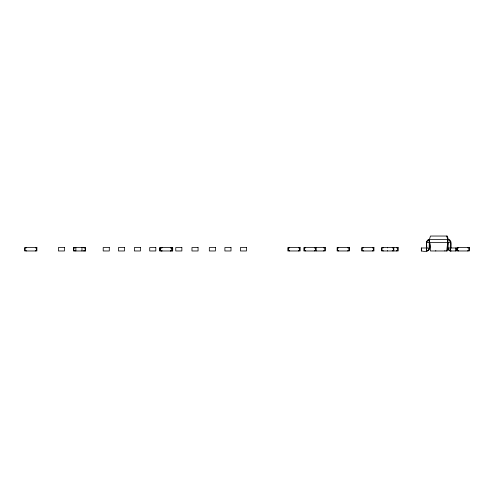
<?xml version="1.0" encoding="UTF-8"?>
<svg xmlns="http://www.w3.org/2000/svg" width="494" height="494" viewBox="0 0 494 494"><rect width="100%" height="100%" fill="white"/><g stroke="black" fill="none" stroke-linecap="round" stroke-linejoin="round"><path stroke-width="0.74" d="M426.526 247.969L426.581 247.871C426.723 245.32 425.353 239.775 429.434 239.485M428.415 250.063L429.175 248.254L429.292 242.474L447.811 242.585C448.225 245.129 446.514 249.736 449.96 250.866M429.836 243.295C431.361 250.075 427.903 252.465 421.333 250.971L421.333 247.982L427.094 247.982M446.693 250.971L448.052 239.541M450.213 250.921L450.411 242.202L449.083 239.905M448.33 242.474L447.311 250.971L430.441 250.971L429.422 239.485L430.447 236.039L447.311 236.039L448.33 239.485C452.313 239.923 450.88 245.32 451.071 247.871L451.176 247.982M428.002 240.393L429.601 239.541M428.526 250.063L427.187 250.866M428.724 239.59C425.427 240.887 427.106 245.302 426.693 247.871L426.476 250.971L427.958 250.557M447.811 242.585L450.411 242.202M447.854 248.254L450.454 247.871M74.921 247.926L73.779 247.926L73.779 250.588L74.921 250.588L74.903 250.971M84.054 247.926L84.054 247.543L84.036 247.926L85.196 247.926L85.196 250.588L84.054 250.588L84.036 250.971L84.054 250.588M314.61 247.926L314.61 247.543L314.579 247.926L315.722 247.926L315.722 250.588L314.579 250.588L314.579 250.971L314.61 250.588M85.573 250.971L73.378 250.971L73.402 247.543L85.573 247.543L85.555 250.971M448.533 239.59L429.323 239.485L429.323 242.474L428.977 239.541M426.625 242.202L429.218 242.585M451.176 250.971L449.231 250.063M449.843 250.866L450.664 250.971M426.581 247.871L429.175 248.254M448.422 239.59L449.762 240.393M449.293 250.557L448.015 248.673L447.959 246.839M446.693 236.039L447.712 239.485L447.712 242.474M426.476 247.982L426.816 250.921M467.781 247.543L467.781 247.926L468.917 247.926L468.917 250.588L467.781 250.588L467.781 250.971M458.648 247.543L458.648 247.926L457.506 247.926L457.506 250.588L458.648 250.588L458.648 250.971M455.703 247.982L455.703 250.971M447.607 239.485L447.607 242.474M444.921 250.588L444.921 250.971M435.788 250.588L435.788 250.971M421.444 247.982L421.444 250.971M396.614 247.543L396.614 247.926L397.75 247.926L397.75 250.588L396.614 250.588L396.614 250.971M393.811 247.543L393.811 250.971M392.292 247.543L392.292 247.926L393.434 247.926L393.434 250.588L392.292 250.588L392.292 250.971M387.481 247.543L387.481 247.926M387.481 250.588L387.481 250.971M383.159 247.543L383.159 247.926L382.016 247.926L382.016 250.588L383.159 250.588L383.159 250.971M372.414 247.543L372.414 247.926L373.557 247.926L373.557 250.588L372.414 250.588L372.414 250.971M363.281 247.543L363.281 247.926L362.139 247.926L362.139 250.588L363.281 250.588L363.281 250.971M347.795 247.543L347.795 247.926L348.937 247.926L348.937 250.588L347.795 250.588L347.795 250.971M338.668 247.543L338.668 247.926L337.526 247.926L337.526 250.588L338.668 250.588L338.668 250.971M323.743 247.543L323.743 247.926L324.879 247.926L324.879 250.588L323.743 250.588L323.743 250.971M316.098 247.543L316.098 250.971M305.446 247.543L305.446 247.926L304.304 247.926L304.304 250.588L305.446 250.588L305.446 250.971M298.561 247.543L298.561 247.926L299.704 247.926L299.704 250.588L298.561 250.588L298.561 250.971M289.435 247.543L289.435 247.926L288.292 247.926L288.292 250.588L289.435 250.588L289.435 250.971M172.313 247.926L172.313 250.588M172.208 247.543L172.208 250.971M171.171 247.543L171.171 247.926M171.171 250.588L171.171 250.971M170.689 247.543L170.689 247.926L171.826 247.926L171.826 250.588L170.689 250.588L170.689 250.971M170.492 247.543L170.492 247.926M170.492 250.588L170.492 250.971M162.044 247.543L162.044 247.926M162.044 250.588L162.044 250.971M161.557 247.543L161.557 247.926L160.414 247.926L160.414 250.588L161.557 250.588L161.557 250.971M161.359 247.543L161.359 247.926M161.359 250.588L161.359 250.971M160.223 247.926L160.223 250.588M160.037 247.543L160.037 250.971M81.961 247.543L81.961 250.971M75.872 247.543L75.872 250.971M74.921 247.543L74.903 247.926M35.352 247.543L35.352 247.926L36.494 247.926L36.494 250.588L35.352 250.588L35.352 250.971M26.219 247.543L26.219 247.926L25.083 247.926L25.083 250.588L26.219 250.588L26.219 250.971M36.877 247.543L24.7 247.543L24.7 250.971L36.877 250.971L36.877 247.543M64.486 247.543L58.397 247.543L58.397 250.971L64.486 250.971L64.486 247.543M109.291 247.543L103.203 247.543L103.203 250.971L109.291 250.971L109.291 247.543M124.531 247.543L118.449 247.543L118.449 250.971L124.531 250.971L124.531 247.543M140.463 247.543L134.38 247.543L134.38 250.971L140.463 250.971L140.463 247.543M155.808 247.543L149.719 247.543L149.719 250.971L155.808 250.971L155.808 247.543M172.696 247.543L159.84 247.543L159.84 250.971L172.696 250.971L172.696 247.543M181.854 247.543L175.765 247.543L175.765 250.971L181.854 250.971L181.854 247.543M198.063 247.543L191.975 247.543L191.975 250.971L198.063 250.971L198.063 247.543M215.415 247.543L209.326 247.543L209.326 250.971L215.415 250.971L215.415 247.543M230.988 247.543L224.9 247.543L224.9 250.971L230.988 250.971L230.988 247.543M246.481 247.543L240.399 247.543L240.399 250.971L246.481 250.971L246.481 247.543M300.086 247.543L287.909 247.543L287.909 250.971L300.086 250.971L300.086 247.543M325.262 247.543L303.927 247.543L303.927 250.971L325.262 250.971L325.262 247.543M349.32 247.543L337.143 247.543L337.143 250.971L349.32 250.971L349.32 247.543M373.933 247.543L361.762 247.543L361.762 250.971L373.933 250.971L373.933 247.543M398.133 247.543L381.64 247.543L381.64 250.971L398.133 250.971L398.133 247.543M469.3 247.543L457.123 247.543L457.123 250.971L469.3 250.971L469.3 247.543M456.32 247.982L450.553 247.982L450.553 250.971L456.32 250.971L456.32 247.982"/></g></svg>
